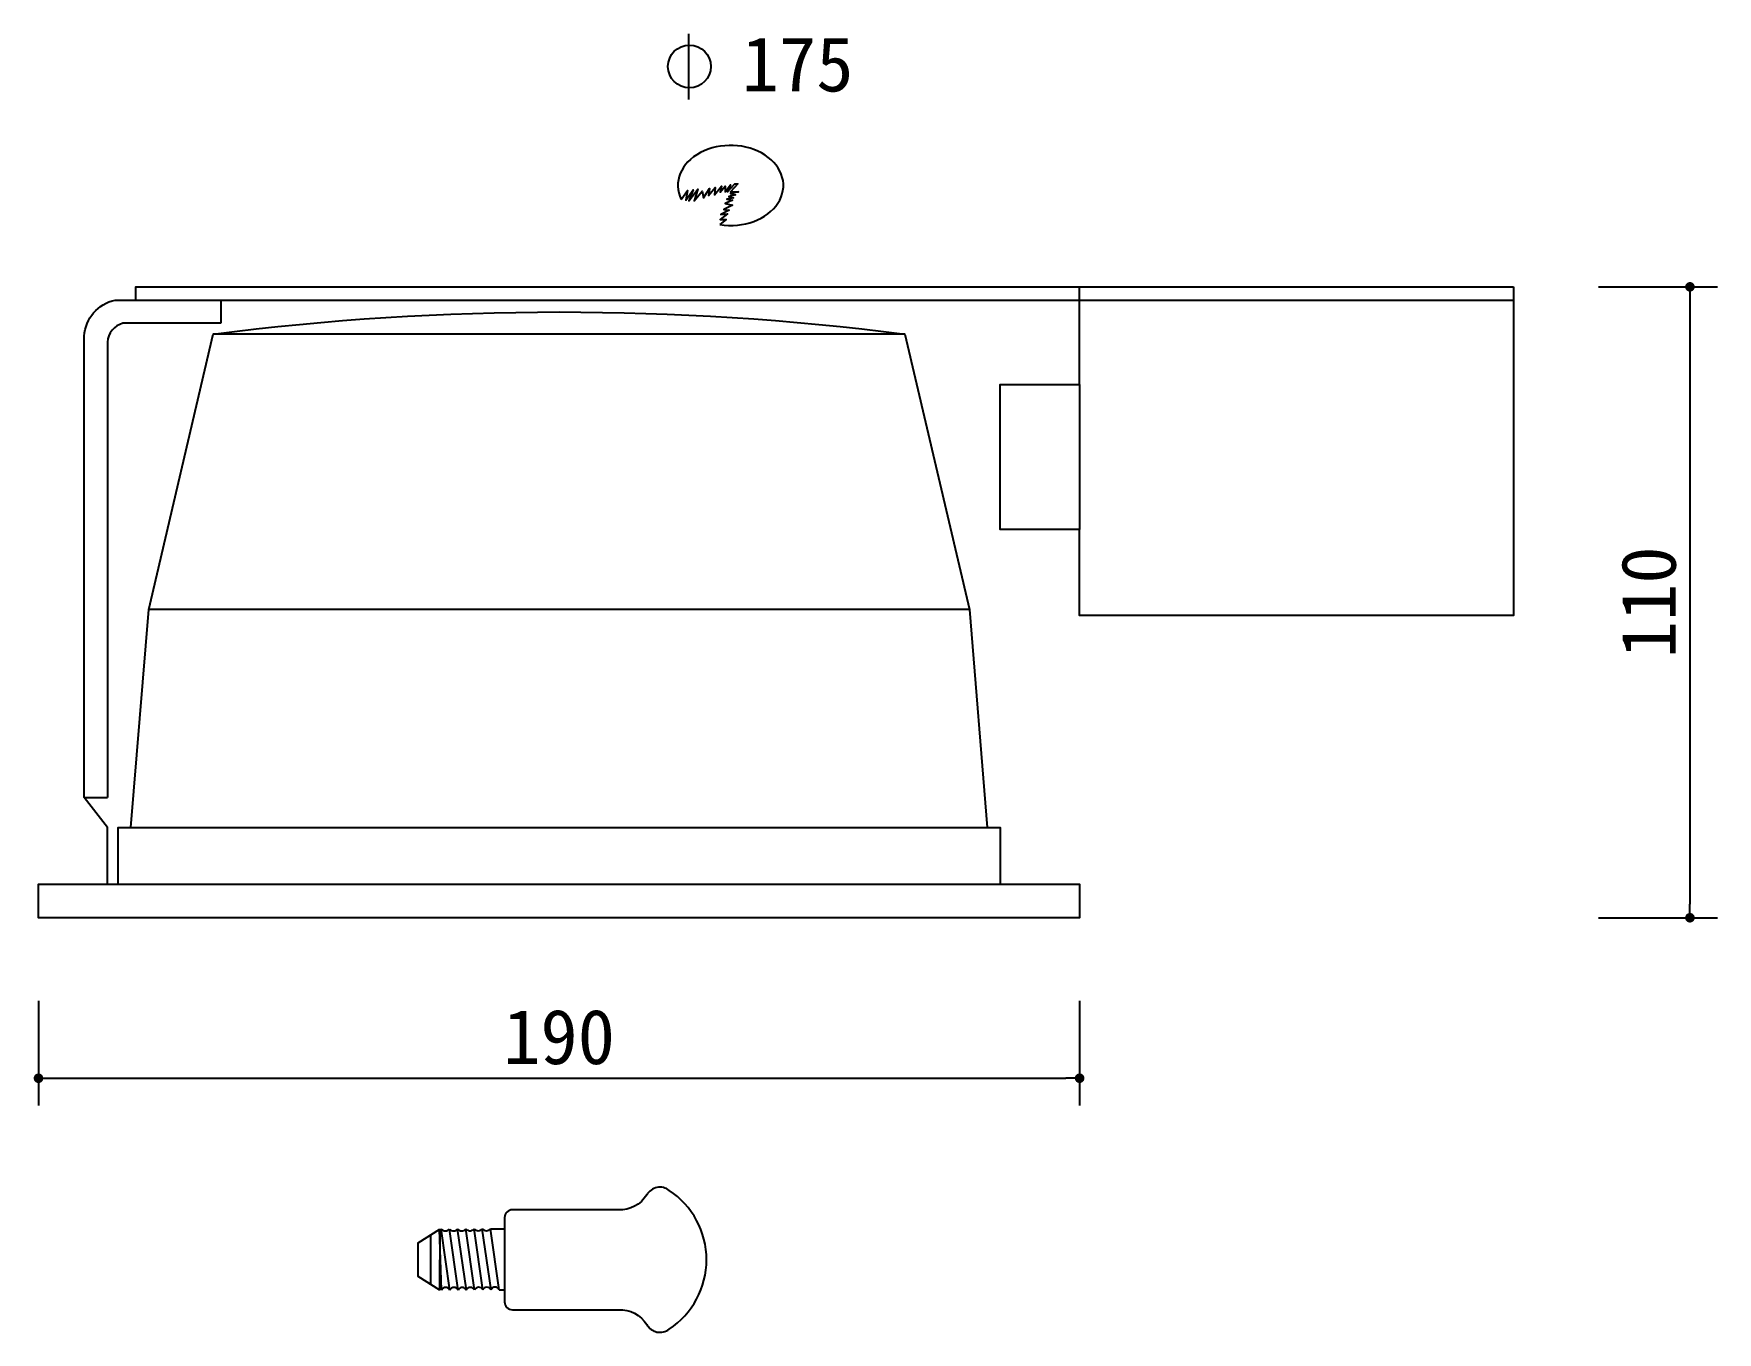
# Model space of a CAD drawing. Extents: x 397 to 704, y 328 to 565.
import ezdxf

# ---------------------------------------------------------------- set-up
doc = ezdxf.new("R2010")
doc.units = 0
doc.header["$MEASUREMENT"] = 0
doc.layers.get('0').update_dxf_attribs({"linetype": 'CONTINUOUS'})
doc.layers.get('DEFPOINTS').update_dxf_attribs({"linetype": 'CONTINUOUS'})
for name, color, linetype in [('3', 3, 'CONTINUOUS'), ('4', 4, 'CONTINUOUS'), ('DIM', 3, 'CONTINUOUS'), ('TEXT', 3, 'CONTINUOUS')]:
    doc.layers.add(name, color=color, linetype=linetype)
doc.styles.add('HZ', font='')
doc.styles.get("Standard").update_dxf_attribs({"font": 'txt.shx', "bigfont": 'bigfont.shx'})
doc.styles.get('HZ').set_extended_font_data('仿宋_GB2312')
doc.dimstyles.get("Standard").update_dxf_attribs({"dimtxt": 0.18, "dimasz": 0.18, "dimexe": 0.18, "dimexo": 0.0625, "dimgap": 0.09, "dimtad": 0, "dimtih": 1, "dimtoh": 1, "dimdec": 4, "dimzin": 0, "dimtxsty": 'STANDARD', "dimcen": 0.09, "dimazin": 3, "dimtfac": 1, "dimtdec": 4, "dimtofl": 0, "dimtmove": 0, "dimatfit": 3, "dimtolj": 1, "dimtzin": 0})

# ---------------------------------------------------------------- blocks, each defined once
blk = doc.blocks.new('_DOT')
at = {"color": 0, "linetype": 'BYBLOCK'}
blk.add_line((-0.35, 0), (-1, 0), dxfattribs=at)
at = {"color": 0, "linetype": 'BYBLOCK', "const_width": 0.35}
blk.add_lwpolyline([(-0.175, 0, 1), (0.175, 0, 1)], format="xyb", close=True, dxfattribs=at)
blk = doc.blocks.new('*D4')
at = {"linetype": 'BYBLOCK'}
for p, q in [((682.31, 518.66), (703.98, 518.66)), ((698.98, 516.16), (698.98, 406.06)), ((682.31, 403.56), (703.98, 403.56))]:
    blk.add_line(p, q, dxfattribs=at)
at = {"layer": 'DEFPOINTS', "color": 0, "linetype": 'BYBLOCK'}
for p in [(677.31, 518.66), (677.31, 403.56), (698.98, 403.56)]:
    blk.add_point(p, dxfattribs=at)
at = {"linetype": 'BYBLOCK', "xscale": 2.5, "yscale": 2.5, "zscale": 2.5}
for p, rotation in [((698.98, 518.66), 90), ((698.98, 403.56), 270)]:
    blk.add_blockref('_DOT', p, dxfattribs=dict(at, rotation=rotation))
at = {"linetype": 'BYBLOCK', "insert": (691.48, 461.11), "char_height": 10, "attachment_point": 5, "rotation": 90, "style": 'HZ'}
blk.add_mtext('\\A1;110', dxfattribs=at)
blk = doc.blocks.new('*D3')
at = {"linetype": 'BYBLOCK'}
for p, q in [((397.6, 365.45), (397.6, 346.33)), ((587.6, 365.45), (587.6, 346.33)), ((400.1, 351.33), (585.1, 351.33))]:
    blk.add_line(p, q, dxfattribs=at)
at = {"layer": 'DEFPOINTS', "color": 0, "linetype": 'BYBLOCK'}
for p in [(397.6, 370.45), (587.6, 370.45), (587.6, 351.33)]:
    blk.add_point(p, dxfattribs=at)
at = {"linetype": 'BYBLOCK', "xscale": 2.5, "yscale": 2.5, "zscale": 2.5, "rotation": 180}
blk.add_blockref('_DOT', (397.6, 351.33), dxfattribs=at)
at = {"linetype": 'BYBLOCK', "xscale": 2.5, "yscale": 2.5, "zscale": 2.5}
blk.add_blockref('_DOT', (587.6, 351.33), dxfattribs=at)
at = {"linetype": 'BYBLOCK', "insert": (492.6, 358.83), "char_height": 10, "attachment_point": 5, "style": 'HZ'}
blk.add_mtext('\\A1;190', dxfattribs=at)

msp = doc.modelspace()

# ---------------------------------------------------------------- linework, layer by layer
at = {"layer": '3'}
for p, q in [((516.22, 564.85), (516.22, 552.82)), ((415.35, 516.24), (666.78, 516.24)), ((430.89, 516.24), (430.89, 512.03)), ((555.72, 510.04), (429.47, 510.04)), ((587.6, 500.84), (587.6, 474.39)), ((567.49, 459.77), (417.71, 459.77)), ((405.96, 425.47), (410.17, 425.47)), ((414.48, 420.05), (570.72, 420.05)), ((420.39, 420.08), (420.39, 420.05)), ((564.8, 420.08), (564.8, 420.05)), ((412.12, 409.68), (573.08, 409.68)), ((469.11, 345.66), (469.11, 336.68)), ((471.17, 335.63), (470.81, 346.77)), ((470.82, 346.75), (470.82, 341.17)), ((472.67, 335.64), (471.08, 346.78)), ((474.18, 335.63), (472.59, 346.77)), ((475.68, 335.64), (474.09, 346.78)), ((477.18, 335.65), (475.59, 346.8)), ((478.68, 335.66), (477.09, 346.81)), ((480.18, 335.68), (478.59, 346.82)), ((481.68, 335.69), (480.09, 346.83)), ((470.82, 335.59), (470.82, 341.17)), ((481.68, 335.69), (482.66, 335.69))]:
    msp.add_line(p, q, dxfattribs=at)
for points in [[(514.88, 534.61), (516.04, 536.24), (515.71, 534.45), (517.05, 536.36), (516.27, 534.34), (517.95, 536.47), (517.28, 534.34), (518.74, 536.13), (518.96, 534.9), (520.08, 536.58), (519.86, 535.35), (521.09, 536.8), (520.98, 535.46), (522.22, 537.03), (521.99, 535.91), (522.89, 537.03), (522.89, 536.02), (523.9, 537.25), (523.34, 536.02), (524.68, 537.48), (525.25, 537.48), (523.9, 536.02), (525.36, 536.02), (523.9, 535.68), (524.8, 535.46), (523.56, 535.12), (524.46, 534.9), (523.23, 534.67), (524.24, 534.45), (522.89, 533.89), (524.24, 533.55), (522.66, 532.77), (523.67, 532.66), (522.1, 531.87), (523.34, 531.98), (521.99, 530.97), (523.11, 530.97), (521.94, 530.01)], [(470.82, 335.59), (466.91, 338.08), (466.91, 344.25), (470.82, 346.75)], [(480.09, 346.83), (482.66, 346.83)]]:
    msp.add_lwpolyline(points, dxfattribs=at)
for points in [[(430.89, 512.03), (413.01, 512.03, 0.315869), (410.17, 508.55), (410.17, 425.47)], [(478.59, 346.82, 0.468334), (480.1, 346.82, 0.468334)]]:
    msp.add_lwpolyline(points, format="xyb", dxfattribs=at)
msp.add_lwpolyline([(482.66, 333.47, 0.414214), (484.08, 332.05), (503.43, 332.05, -0.276849), (508.61, 329.33, 0.461386), (512.7, 328.51, 0.252005), (519.51, 341.17, 0.252005), (512.7, 353.82, 0.461386), (508.61, 353.01, -0.276849), (503.43, 350.29), (484.08, 350.29, 0.414214), (482.66, 348.86), (482.66, 341.17)], format="xyb", close=True, dxfattribs=at)
msp.add_circle((516.39, 558.87), 3.91, dxfattribs=at)
for centre, radius, start, end in [((471.84, 347.42), 0.985, 219.8094, 320.1906), ((473.34, 347.4), 0.985, 219.8674, 320.2485), ((474.84, 347.42), 0.985, 219.8674, 320.2485), ((476.34, 347.43), 0.985, 219.8674, 320.2485), ((477.84, 347.44), 0.985, 219.8674, 320.2485), ((471.92, 335.3), 0.821, 24.4041, 156.4403), ((473.43, 335.29), 0.821, 24.4621, 156.4983), ((474.93, 335.3), 0.821, 24.4621, 156.4983), ((476.43, 335.31), 0.821, 24.4621, 156.4983), ((477.93, 335.32), 0.821, 24.4621, 156.4983), ((479.43, 335.34), 0.821, 24.4621, 156.4983), ((480.93, 335.35), 0.821, 24.4621, 156.4983)]:
    msp.add_arc(centre, radius, start, end, dxfattribs=at)
msp.add_ellipse((523.91, 537.16), major_axis=(9.63, 0), ratio=0.758153, start_param=4.506112, end_param=9.781472, dxfattribs=at)
at = {"layer": '4'}
msp.add_lwpolyline([(417.71, 459.77), (429.47, 510.04, -0.063899), (555.72, 510.04), (567.49, 459.77), (570.72, 420.05), (573.08, 420.05), (573.08, 409.68), (587.6, 409.68), (587.6, 403.56), (397.6, 403.56), (397.6, 409.68), (410.17, 409.68), (410.17, 420.05), (405.96, 425.47), (405.96, 509.68, -0.340727), (411.6, 516.24), (415.35, 516.24), (415.35, 518.66), (666.78, 518.66)], format="xyb", dxfattribs=at)
for points in [[(666.78, 518.66), (666.78, 458.72), (587.6, 458.72), (587.6, 474.39), (573.09, 474.39), (573.09, 500.84), (587.6, 500.84), (587.6, 518.66)], [(410.17, 409.68), (412.12, 409.68), (412.12, 420.05), (414.48, 420.05), (417.71, 459.77)]]:
    msp.add_lwpolyline(points, dxfattribs=at)

# ---------------------------------------------------------------- texts
at = {"layer": 'TEXT', "style": 'HZ'}
msp.add_text('175', height=10, dxfattribs=at).set_placement((525.93, 554.31))

# ---------------------------------------------------------------- dimensions: what is measured, and where the dimension line sits
at = {"layer": 'DIM'}
dim = msp.add_linear_dim(base=(698.98, 403.56), p1=(677.31, 518.66), p2=(677.31, 403.56), angle=90, text='110', dimstyle='STANDARD', override={"dimscale": 5, "dimtxt": 2, "dimasz": 0.5, "dimexe": 1, "dimexo": 1, "dimgap": 0.5, "dimtad": 1, "dimtih": 0, "dimtoh": 0, "dimdec": 0, "dimtxsty": 'HZ', "dimblk1": 'DOT', "dimblk2": 'DOT', "dimsah": 1, "dimcen": 0, "dimclrd": 256, "dimclre": 256, "dimclrt": 256, "dimtfac": 0.5, "dimtdec": 0, "dimtofl": 1}, dxfattribs=at)
dim.commit()
dim.dimension.update_dxf_attribs({"geometry": '*D4', "text_midpoint": (691.48, 461.11)})
dim = msp.add_linear_dim(base=(587.6, 374.28), p1=(397.6, 393.4), p2=(587.6, 393.4), text='190', dimstyle='STANDARD', override={"dimscale": 5, "dimtxt": 2, "dimasz": 0.5, "dimexe": 1, "dimexo": 1, "dimgap": 0.5, "dimtad": 1, "dimtih": 0, "dimtoh": 0, "dimdec": 0, "dimtxsty": 'HZ', "dimblk1": 'DOT', "dimblk2": 'DOT', "dimsah": 1, "dimcen": 0, "dimclrd": 256, "dimclre": 256, "dimclrt": 256, "dimtfac": 0.5, "dimtdec": 0, "dimtofl": 1}, dxfattribs=at)
dim.commit()
dim.dimension.update_dxf_attribs({"geometry": '*D3', "text_midpoint": (492.6, 381.78), "insert": (0, 22.95)})

doc.saveas('drawing.dxf')
